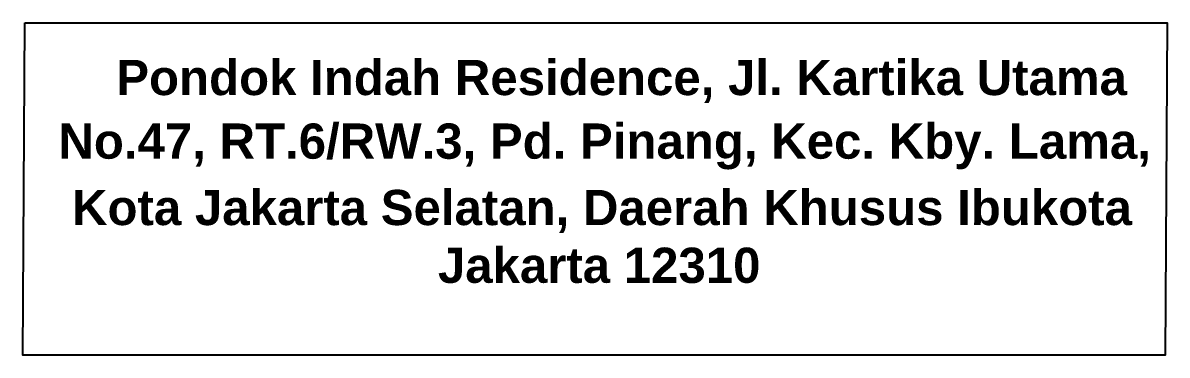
# Model space of a CAD drawing. Header units: millimetres. Extents: x -301641 to 1761893, y -305234 to 309597.
# Drawn here: x 278121 to 306512, y 158268 to 166507 of the extents above; entities that cross this region are included whole.
import ezdxf

# ---------------------------------------------------------------- set-up
doc = ezdxf.new("R2010")
doc.units = ezdxf.units.MM
doc.header["$MEASUREMENT"] = 0
doc.layers.add('A-TEXT-3', color=7, linetype='Continuous', lineweight=5)
doc.styles.add('PED', font='SASB____.pfb', dxfattribs={"width": 0.9, "height": 0.4})

msp = doc.modelspace()

# ---------------------------------------------------------------- linework, layer by layer
at = {"color": 18, "true_color": 0x000000}
msp.add_lwpolyline([(278166, 166507), (306512, 166507), (306467, 158268), (278121, 158268)], close=True, dxfattribs=at)

# ---------------------------------------------------------------- texts
at = {"layer": 'A-TEXT-3', "color": 7, "linetype": 'Continuous', "style": 'PED'}
for s, p in [('Pondok Indah Residence, Jl. Kartika Utama ', (280437, 164716)), ('No.47, RT.6/RW.3, Pd. Pinang, Kec. Kby. Lama,', (279001, 163139)), (' Kota Jakarta Selatan, Daerah Khusus Ibukota ', (279001, 161492)), ('Jakarta 12310', (288419, 160059))]:
    msp.add_text(s, height=873.18, dxfattribs=at).set_placement(p)

doc.saveas('drawing.dxf')
